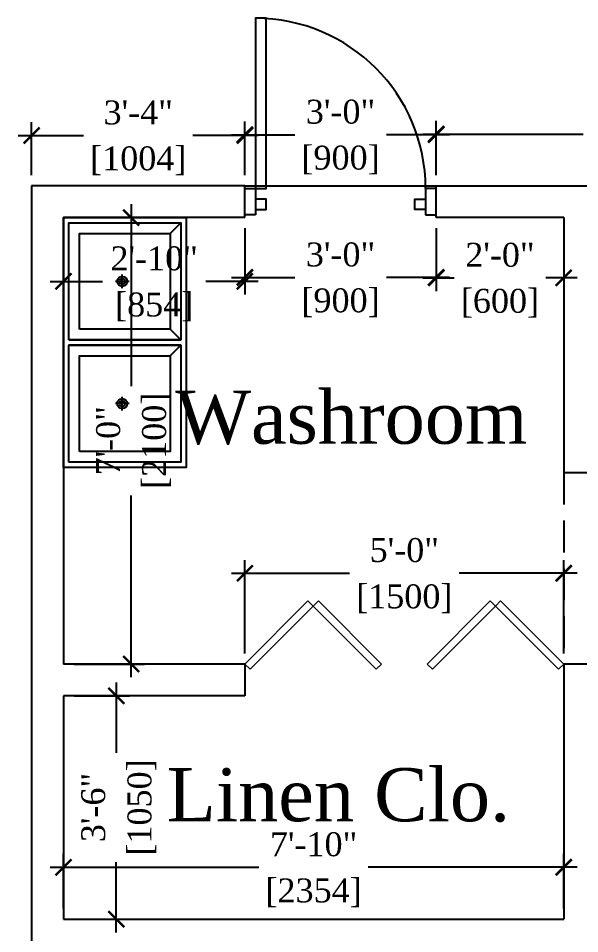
# Model space of a CAD drawing. Header units: inches. Extents: x 8172 to 11619, y -1386 to 1167.
# Drawn here: x 10380.8 to 10486.4, y 995.2 to 1167.4 of the extents above; entities that cross this region are included whole.
import ezdxf

# ---------------------------------------------------------------- set-up
doc = ezdxf.new("R2010")
doc.units = ezdxf.units.IN
doc.header["$LTSCALE"] = 48
doc.header["$MEASUREMENT"] = 0
doc.linetypes.add('HIDDEN2', pattern=[0.1875, 0.125, -0.0625])
doc.layers.add('A-Door', color=3, linetype='Continuous', lineweight=13)
for name, color, linetype in [('A-PLUMBING', 6, 'Continuous'), ('A-Wall', 40, 'Continuous'), ('PLUMBING', 6, 'Continuous')]:
    doc.layers.add(name, color=color, linetype=linetype)
doc.styles.get("Standard").update_dxf_attribs({"font": 'romantic.ttf'})
doc.dimstyles.new('Aec_Arch_I', dxfattribs={"dimtxt": 4.5, "dimasz": 3, "dimexe": 2.5, "dimexo": 2, "dimgap": 2, "dimtad": 0, "dimdec": 0, "dimzin": 3, "dimdsep": 46, "dimlunit": 4, "dimtxsty": 'Standard', "dimblk1": 'ARCHTICK', "dimblk2": 'ARCHTICK', "dimsah": 1, "dimcen": 0.09375, "dimdle": 2.5, "dimclrd": 1, "dimclre": 1, "dimclrt": 256, "dimadec": 0, "dimazin": 0, "dimtfac": 0.75, "dimtdec": 0, "dimtmove": 2, "dimatfit": 3, "dimldrblk": 'ARCHTICK', "dimfxl": 1, "dimfrac": 1, "dimtolj": 1, "dimtzin": 0, "dimlwd": -1, "dimarcsym": 0})

# ---------------------------------------------------------------- blocks, each defined once
blk = doc.blocks.new('*U44')
at = {"layer": 'A-Door', "color": 3, "linetype": 'Continuous', "lineweight": -3}
for points in [[(2, 5), (4, 5), (4, 37), (2, 37)], [(2, 0), (0, 0), (0, 5), (2, 5)], [(34, 0), (36, 0), (36, 5), (34, 5)], [(2, 1), (4, 1), (4, 3), (2, 3)], [(34, 1), (32, 1), (32, 3), (34, 3)]]:
    blk.add_lwpolyline(points, close=True, dxfattribs=at)
blk.add_arc((2, 5), 32, 0, 90, dxfattribs=at)
blk = doc.blocks.new('_ArchTick')
at = {"color": 0, "linetype": 'ByBlock', "const_width": 0.15}
blk.add_lwpolyline([(-0.5, -0.5), (0.5, 0.5)], dxfattribs=at)
blk = doc.blocks.new('*D104')
at = {"color": 1}
for p, q in [((10399.2, 1042.4), (10399.2, 1029.19)), ((10399.2, 995.4), (10399.2, 1008.61))]:
    blk.add_line(p, q, dxfattribs=at)
at = {"color": 1, "lineweight": -2}
for p, q in [((10391.26, 1039.9), (10401.7, 1039.9)), ((10391.26, 997.9), (10401.7, 997.9))]:
    blk.add_line(p, q, dxfattribs=at)
at = {"layer": 'DefPoints', "color": 0}
for p in [(10389.26, 1039.9), (10389.26, 997.9), (10399.2, 997.9)]:
    blk.add_point(p, dxfattribs=at)
at = {"color": 1, "xscale": 3, "yscale": 3, "zscale": 3}
for p, rotation in [((10399.2, 1039.9), 90), ((10399.2, 997.9), 270)]:
    blk.add_blockref('_ArchTick', p, dxfattribs=dict(at, rotation=rotation))
at = {"char_height": 4.5, "attachment_point": 5, "rotation": 90}
for s, insert in [('\\A1;[1050]', (10404.01, 1018.9)), ('\\A1;3\'-6"', (10394.88, 1018.9))]:
    blk.add_mtext(s, dxfattribs=dict(at, insert=insert))
blk = doc.blocks.new('*D105')
at = {"color": 1, "lineweight": -2}
for p, q in [((10389.26, 999.9), (10389.26, 1010.15)), ((10483.4, 999.9), (10483.4, 1010.15))]:
    blk.add_line(p, q, dxfattribs=at)
at = {"color": 1}
for p, q in [((10386.76, 1007.65), (10426.04, 1007.65)), ((10485.9, 1007.65), (10446.62, 1007.65))]:
    blk.add_line(p, q, dxfattribs=at)
at = {"layer": 'DefPoints', "color": 0}
for p in [(10483.4, 1007.65), (10389.26, 997.9), (10483.4, 997.9)]:
    blk.add_point(p, dxfattribs=at)
at = {"color": 1, "xscale": 3, "yscale": 3, "zscale": 3, "rotation": 180}
blk.add_blockref('_ArchTick', (10389.26, 1007.65), dxfattribs=at)
at = {"color": 1, "xscale": 3, "yscale": 3, "zscale": 3}
blk.add_blockref('_ArchTick', (10483.4, 1007.65), dxfattribs=at)
at = {"char_height": 4.5, "attachment_point": 5}
for s, insert in [('\\A1;7\'-10"', (10436.33, 1011.95)), ('\\A1;[2354]', (10436.33, 1002.84))]:
    blk.add_mtext(s, dxfattribs=dict(at, insert=insert))
blk = doc.blocks.new('*D106')
at = {"color": 1, "lineweight": -2}
for p, q in [((10423.4, 1047.9), (10423.4, 1065.47)), ((10483.4, 1047.9), (10483.4, 1065.47))]:
    blk.add_line(p, q, dxfattribs=at)
at = {"color": 1}
for p, q in [((10420.9, 1062.97), (10443.11, 1062.97)), ((10485.9, 1062.97), (10463.7, 1062.97))]:
    blk.add_line(p, q, dxfattribs=at)
at = {"layer": 'DefPoints', "color": 0}
for p in [(10423.4, 1062.97), (10423.4, 1045.9), (10483.4, 1045.9)]:
    blk.add_point(p, dxfattribs=at)
at = {"color": 1, "xscale": 3, "yscale": 3, "zscale": 3, "rotation": 180}
blk.add_blockref('_ArchTick', (10423.4, 1062.97), dxfattribs=at)
at = {"color": 1, "xscale": 3, "yscale": 3, "zscale": 3}
blk.add_blockref('_ArchTick', (10483.4, 1062.97), dxfattribs=at)
at = {"char_height": 4.5, "attachment_point": 5}
for s, insert in [('\\A1;5\'-0"', (10453.4, 1067.31)), ('\\A1;[1500]', (10453.4, 1058.17))]:
    blk.add_mtext(s, dxfattribs=dict(at, insert=insert))
blk = doc.blocks.new('*D110')
at = {"color": 1, "lineweight": -2}
for p, q in [((10459.4, 1127.9), (10459.4, 1116.07)), ((10483.4, 1127.9), (10483.4, 1116.07))]:
    blk.add_line(p, q, dxfattribs=at)
at = {"color": 1}
for p, q in [((10456.9, 1118.57), (10462.78, 1118.57)), ((10485.9, 1118.57), (10480.03, 1118.57))]:
    blk.add_line(p, q, dxfattribs=at)
at = {"layer": 'DefPoints', "color": 0}
for p in [(10459.4, 1129.9), (10483.4, 1129.9), (10459.4, 1118.57)]:
    blk.add_point(p, dxfattribs=at)
at = {"color": 1, "xscale": 3, "yscale": 3, "zscale": 3, "rotation": 180}
blk.add_blockref('_ArchTick', (10459.4, 1118.57), dxfattribs=at)
at = {"color": 1, "xscale": 3, "yscale": 3, "zscale": 3}
blk.add_blockref('_ArchTick', (10483.4, 1118.57), dxfattribs=at)
at = {"char_height": 4.5, "attachment_point": 5}
for s, insert in [('\\A1;2\'-0"', (10471.4, 1122.87)), ('\\A1;[600]', (10471.4, 1113.78))]:
    blk.add_mtext(s, dxfattribs=dict(at, insert=insert))
blk = doc.blocks.new('*D111')
at = {"color": 1, "lineweight": -2}
for p, q in [((10423.4, 1127.9), (10423.4, 1116.14)), ((10459.4, 1127.9), (10459.4, 1116.14))]:
    blk.add_line(p, q, dxfattribs=at)
at = {"color": 1}
for p, q in [((10420.9, 1118.64), (10432.78, 1118.64)), ((10461.9, 1118.64), (10450.03, 1118.64))]:
    blk.add_line(p, q, dxfattribs=at)
at = {"layer": 'DefPoints', "color": 0}
for p in [(10423.4, 1129.9), (10459.4, 1129.9), (10459.4, 1118.64)]:
    blk.add_point(p, dxfattribs=at)
at = {"color": 1, "xscale": 3, "yscale": 3, "zscale": 3, "rotation": 180}
blk.add_blockref('_ArchTick', (10423.4, 1118.64), dxfattribs=at)
at = {"color": 1, "xscale": 3, "yscale": 3, "zscale": 3}
blk.add_blockref('_ArchTick', (10459.4, 1118.64), dxfattribs=at)
at = {"char_height": 4.5, "attachment_point": 5}
for s, insert in [('\\A1;3\'-0"', (10441.4, 1122.94)), ('\\A1;[900]', (10441.4, 1113.87))]:
    blk.add_mtext(s, dxfattribs=dict(at, insert=insert))
blk = doc.blocks.new('*D112')
at = {"color": 1, "lineweight": -2}
for p, q in [((10389.26, 1127.9), (10389.26, 1115.4)), ((10423.4, 1127.9), (10423.4, 1115.4))]:
    blk.add_line(p, q, dxfattribs=at)
at = {"color": 1}
for p, q in [((10386.76, 1117.9), (10396.6, 1117.9)), ((10425.9, 1117.9), (10416.06, 1117.9))]:
    blk.add_line(p, q, dxfattribs=at)
at = {"layer": 'DefPoints', "color": 0}
for p in [(10389.26, 1129.9), (10423.4, 1129.9), (10389.26, 1117.9)]:
    blk.add_point(p, dxfattribs=at)
at = {"color": 1, "xscale": 3, "yscale": 3, "zscale": 3, "rotation": 180}
blk.add_blockref('_ArchTick', (10389.26, 1117.9), dxfattribs=at)
at = {"color": 1, "xscale": 3, "yscale": 3, "zscale": 3}
blk.add_blockref('_ArchTick', (10423.4, 1117.9), dxfattribs=at)
at = {"char_height": 4.5, "attachment_point": 5}
for s, insert in [('\\A1;2\'-10"', (10406.33, 1122.2)), ('\\A1;[854]', (10406.33, 1113.09))]:
    blk.add_mtext(s, dxfattribs=dict(at, insert=insert))
blk = doc.blocks.new('*D113')
at = {"color": 1}
for p, q in [((10401.99, 1132.4), (10401.99, 1098.19)), ((10401.99, 1043.4), (10401.99, 1077.61))]:
    blk.add_line(p, q, dxfattribs=at)
at = {"color": 1, "lineweight": -2}
for p, q in [((10391.26, 1129.9), (10404.49, 1129.9)), ((10391.26, 1045.9), (10404.49, 1045.9))]:
    blk.add_line(p, q, dxfattribs=at)
at = {"layer": 'DefPoints', "color": 0}
for p in [(10389.26, 1129.9), (10389.26, 1045.9), (10401.99, 1045.9)]:
    blk.add_point(p, dxfattribs=at)
at = {"color": 1, "xscale": 3, "yscale": 3, "zscale": 3}
for p, rotation in [((10401.99, 1129.9), 90), ((10401.99, 1045.9), 270)]:
    blk.add_blockref('_ArchTick', p, dxfattribs=dict(at, rotation=rotation))
at = {"char_height": 4.5, "attachment_point": 5, "rotation": 90}
for s, insert in [('\\A1;[2100]', (10406.76, 1087.9)), ('\\A1;7\'-0"', (10397.69, 1087.9))]:
    blk.add_mtext(s, dxfattribs=dict(at, insert=insert))
blk = doc.blocks.new('*D117')
at = {"color": 1, "lineweight": -2}
for p, q in [((10459.4, 1137.9), (10459.4, 1148.11)), ((10535.33, 1137.9), (10535.33, 1148.11))]:
    blk.add_line(p, q, dxfattribs=at)
at = {"color": 1}
for p, q in [((10456.9, 1145.61), (10487.08, 1145.61)), ((10537.83, 1145.61), (10507.66, 1145.61))]:
    blk.add_line(p, q, dxfattribs=at)
at = {"layer": 'DefPoints', "color": 0}
for p in [(10459.4, 1145.61), (10459.4, 1135.9), (10535.33, 1135.9)]:
    blk.add_point(p, dxfattribs=at)
at = {"color": 1, "xscale": 3, "yscale": 3, "zscale": 3, "rotation": 180}
blk.add_blockref('_ArchTick', (10459.4, 1145.61), dxfattribs=at)
at = {"color": 1, "xscale": 3, "yscale": 3, "zscale": 3}
blk.add_blockref('_ArchTick', (10535.33, 1145.61), dxfattribs=at)
at = {"char_height": 4.5, "attachment_point": 5}
for s, insert in [('\\A1;6\'-4"', (10497.37, 1149.93)), ('\\A1;[1898]', (10497.37, 1140.84))]:
    blk.add_mtext(s, dxfattribs=dict(at, insert=insert))
blk = doc.blocks.new('*D118')
at = {"color": 1, "lineweight": -2}
for p, q in [((10423.4, 1137.9), (10423.4, 1148)), ((10459.4, 1137.9), (10459.4, 1148))]:
    blk.add_line(p, q, dxfattribs=at)
at = {"color": 1}
for p, q in [((10420.9, 1145.5), (10432.78, 1145.5)), ((10461.9, 1145.5), (10450.03, 1145.5))]:
    blk.add_line(p, q, dxfattribs=at)
at = {"layer": 'DefPoints', "color": 0}
for p in [(10423.4, 1145.5), (10423.4, 1135.9), (10459.4, 1135.9)]:
    blk.add_point(p, dxfattribs=at)
at = {"color": 1, "xscale": 3, "yscale": 3, "zscale": 3, "rotation": 180}
blk.add_blockref('_ArchTick', (10423.4, 1145.5), dxfattribs=at)
at = {"color": 1, "xscale": 3, "yscale": 3, "zscale": 3}
blk.add_blockref('_ArchTick', (10459.4, 1145.5), dxfattribs=at)
at = {"char_height": 4.5, "attachment_point": 5}
for s, insert in [('\\A1;3\'-0"', (10441.4, 1149.8)), ('\\A1;[900]', (10441.4, 1140.73))]:
    blk.add_mtext(s, dxfattribs=dict(at, insert=insert))
blk = doc.blocks.new('*D119')
at = {"color": 1, "lineweight": -2}
for p, q in [((10383.26, 1137.9), (10383.26, 1147.86)), ((10423.4, 1137.9), (10423.4, 1147.86))]:
    blk.add_line(p, q, dxfattribs=at)
at = {"color": 1}
for p, q in [((10380.76, 1145.36), (10393.04, 1145.36)), ((10425.9, 1145.36), (10413.62, 1145.36))]:
    blk.add_line(p, q, dxfattribs=at)
at = {"layer": 'DefPoints', "color": 0}
for p in [(10383.26, 1145.36), (10383.26, 1135.9), (10423.4, 1135.9)]:
    blk.add_point(p, dxfattribs=at)
at = {"color": 1, "xscale": 3, "yscale": 3, "zscale": 3, "rotation": 180}
blk.add_blockref('_ArchTick', (10383.26, 1145.36), dxfattribs=at)
at = {"color": 1, "xscale": 3, "yscale": 3, "zscale": 3}
blk.add_blockref('_ArchTick', (10423.4, 1145.36), dxfattribs=at)
at = {"char_height": 4.5, "attachment_point": 5}
for s, insert in [('\\A1;3\'-4"', (10403.33, 1149.66)), ('\\A1;[1004]', (10403.33, 1140.59))]:
    blk.add_mtext(s, dxfattribs=dict(at, insert=insert))

msp = doc.modelspace()

# ---------------------------------------------------------------- linework, layer by layer
at = {"color": 8}
for p, q in [((10423.4, 1135.9), (10459.4, 1135.9)), ((10409.32, 1126.9), (10411.32, 1128.9)), ((10409.32, 1108.9), (10411.32, 1106.9)), ((10409.32, 1103.9), (10411.32, 1105.9))]:
    msp.add_line(p, q, dxfattribs=at)
at = {"color": 8, "linetype": 'HIDDEN2'}
msp.add_line((10483.4, 1081.9), (10483.4, 1045.9), dxfattribs=at)
at = {"color": 8}
for points in [[(10392.26, 1108.9), (10392.26, 1126.9), (10409.32, 1126.9), (10409.32, 1108.9)], [(10392.26, 1085.9), (10392.26, 1103.9), (10409.32, 1103.9), (10409.32, 1085.9)]]:
    msp.add_lwpolyline(points, close=True, dxfattribs=at)
at = {"layer": 'A-Door'}
for points in [[(10435.27, 1057.77), (10423.4, 1045.9), (10424.39, 1044.92), (10436.26, 1056.79)], [(10437.24, 1057.77), (10449.11, 1045.9), (10448.13, 1044.92), (10436.26, 1056.79)], [(10469.56, 1057.77), (10457.7, 1045.9), (10458.68, 1044.92), (10470.55, 1056.79)], [(10471.53, 1057.77), (10483.4, 1045.9), (10482.42, 1044.92), (10470.55, 1056.79)]]:
    msp.add_lwpolyline(points, close=True, dxfattribs=at)
at = {"layer": 'A-PLUMBING'}
for points in [[(10389.26, 1105.9), (10389.26, 1105.9), (10389.26, 1129.9), (10412.32, 1129.9), (10412.32, 1105.9)], [(10412.32, 1106.9), (10412.32, 1082.9), (10389.26, 1082.9), (10389.26, 1106.9)], [(10390.26, 1106.9), (10411.32, 1106.9)], [(10411.32, 1105.9), (10390.26, 1105.9)]]:
    msp.add_lwpolyline(points, dxfattribs=at)
for points in [[(10390.26, 1106.9), (10390.26, 1128.9), (10411.32, 1128.9), (10411.32, 1106.9)], [(10390.26, 1083.9), (10390.26, 1105.9), (10411.32, 1105.9), (10411.32, 1083.9)]]:
    msp.add_lwpolyline(points, close=True, dxfattribs=at)
at = {"layer": 'A-Wall'}
for p, q in [((10423.4, 1135.9), (10383.26, 1135.9)), ((10383.26, 1135.9), (10383.26, 991.9)), ((10423.4, 1129.9), (10423.4, 1135.9)), ((10459.4, 1135.9), (10535.33, 1135.9)), ((10459.4, 1129.9), (10459.4, 1135.9)), ((10459.4, 1129.9), (10459.4, 1135.9)), ((10423.4, 1129.9), (10389.26, 1129.9)), ((10389.26, 1129.9), (10389.26, 1045.9)), ((10483.4, 1129.9), (10459.4, 1129.9)), ((10483.4, 1129.9), (10483.4, 1081.9)), ((10489.4, 1081.9), (10483.4, 1081.9)), ((10423.4, 1045.9), (10389.26, 1045.9)), ((10423.4, 1045.9), (10423.4, 1039.9)), ((10489.4, 1045.9), (10483.4, 1045.9)), ((10483.4, 1045.9), (10483.4, 997.9)), ((10423.4, 1039.9), (10389.26, 1039.9)), ((10389.26, 1039.9), (10389.26, 997.9)), ((10389.26, 997.9), (10483.4, 997.9))]:
    msp.add_line(p, q, dxfattribs=at)
at = {"layer": 'PLUMBING'}
for p, q in [((10400.32, 1116.63), (10400.32, 1119.18)), ((10401.59, 1117.9), (10399.04, 1117.9)), ((10400.32, 1093.63), (10400.32, 1096.18)), ((10401.59, 1094.9), (10399.04, 1094.9))]:
    msp.add_line(p, q, dxfattribs=at)
for centre, radius in [((10400.32, 1117.9), 0.939), ((10400.32, 1117.9), 0.527), ((10400.32, 1094.9), 0.939), ((10400.32, 1094.9), 0.527)]:
    msp.add_circle(centre, radius, dxfattribs=at)

# ---------------------------------------------------------------- block references
at = {"layer": 'A-Door', "color": 3, "linetype": 'Continuous', "lineweight": -3}
msp.add_blockref('*U44', (10423.4, 1130.4), dxfattribs=at)

# ---------------------------------------------------------------- texts
at = {"char_height": 10, "attachment_point": 1}
for s, insert in [('Washroom', (10410.29, 1097.35)), ('Linen Clo.', (10408.71, 1026.31))]:
    msp.add_mtext_dynamic_manual_height_columns(s, width=81.687, gutter_width=1, heights=[0], dxfattribs=dict(at, insert=insert))

# ---------------------------------------------------------------- dimensions: what is measured, and where the dimension line sits
for base, p1, p2, picture, middle in [((10383.26, 1145.36), (10423.4, 1135.9), (10383.26, 1135.9), '*D119', (10403.33, 1145.36)), ((10423.4, 1145.5), (10459.4, 1135.9), (10423.4, 1135.9), '*D118', (10441.4, 1145.5)), ((10459.4, 1145.61), (10535.33, 1135.9), (10459.4, 1135.9), '*D117', (10497.37, 1145.61)), ((10389.26, 1117.9), (10423.4, 1129.9), (10389.26, 1129.9), '*D112', (10406.33, 1117.9)), ((10459.4, 1118.64), (10423.4, 1129.9), (10459.4, 1129.9), '*D111', (10441.4, 1118.64)), ((10459.4, 1118.57), (10483.4, 1129.9), (10459.4, 1129.9), '*D110', (10471.4, 1118.57)), ((10423.4, 1062.97), (10483.4, 1045.9), (10423.4, 1045.9), '*D106', (10453.4, 1062.97)), ((10483.4, 1007.65), (10389.26, 997.9), (10483.4, 997.9), '*D105', (10436.33, 1007.65))]:
    dim = msp.add_linear_dim(base=base, p1=p1, p2=p2, dimstyle='Aec_Arch_I', override={"dimpost": '\\X'})
    dim.commit()
    dim.dimension.update_dxf_attribs({"geometry": picture, "text_midpoint": middle})
for base, p1, p2, picture, middle in [((10401.99, 1045.9), (10389.26, 1129.9), (10389.26, 1045.9), '*D113', (10401.99, 1087.9)), ((10399.2, 997.9), (10389.26, 1039.9), (10389.26, 997.9), '*D104', (10399.2, 1018.9))]:
    dim = msp.add_linear_dim(base=base, p1=p1, p2=p2, angle=90, dimstyle='Aec_Arch_I', override={"dimpost": '\\X'})
    dim.commit()
    dim.dimension.update_dxf_attribs({"geometry": picture, "text_midpoint": middle})

doc.saveas('drawing.dxf')
